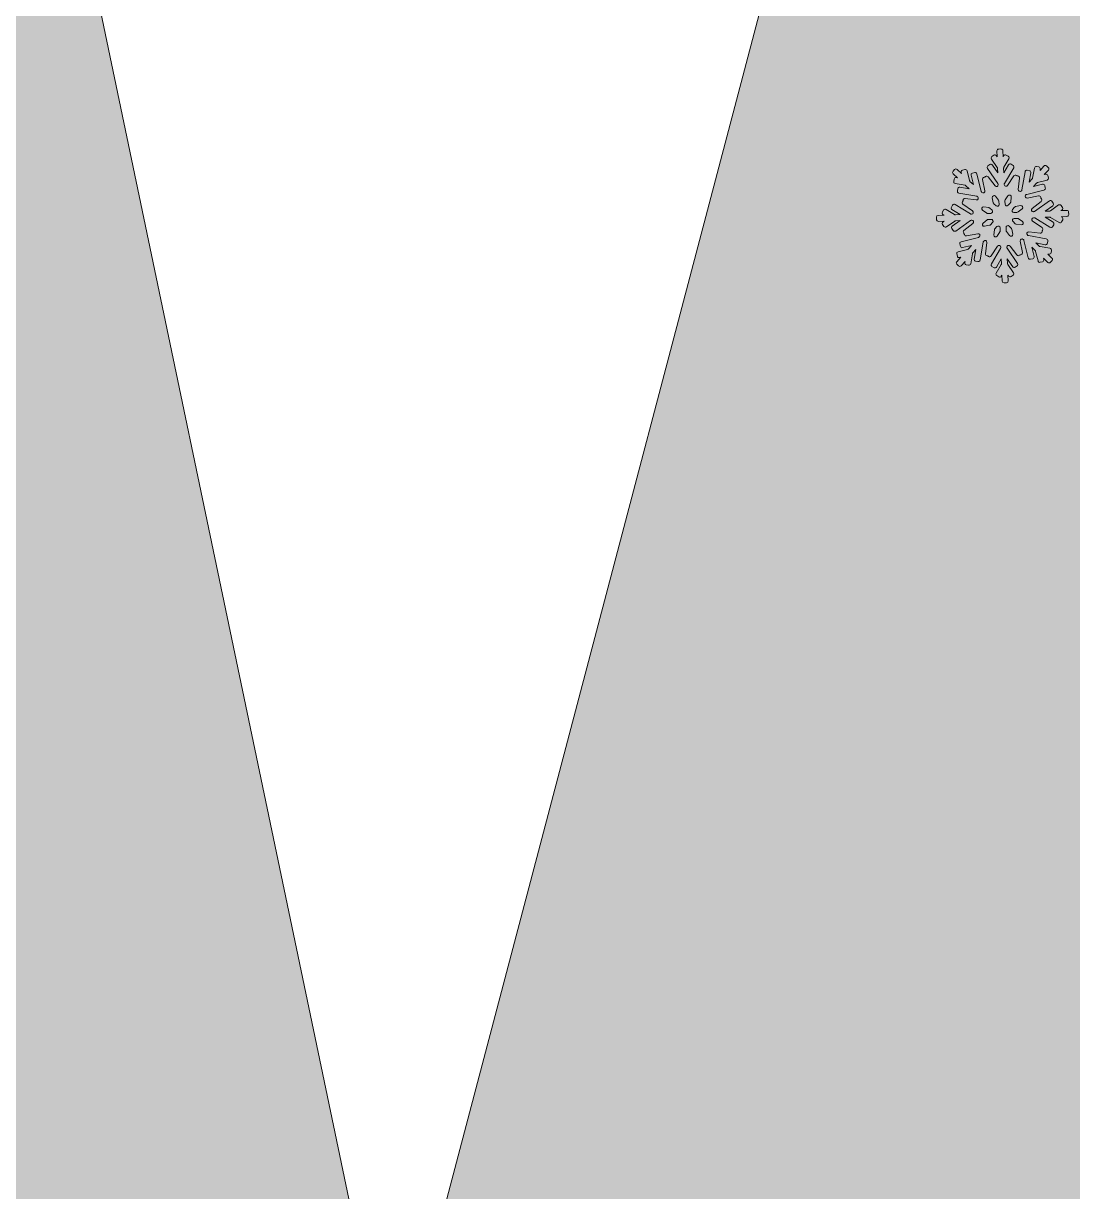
# Model space of a CAD drawing. Header units: millimetres. Extents: x -42 to 192, y -117 to -17.
# Drawn here: x 144.94 to 167.1, y -66.58 to -41.91 of the extents above; entities that cross this region are included whole.
import ezdxf

# ---------------------------------------------------------------- set-up
doc = ezdxf.new("R2010")
doc.units = ezdxf.units.MM
doc.header["$MEASUREMENT"] = 0
doc.layers.add('engraving', color=7, linetype='Continuous')
doc.layers.add('Layer 1', color=7, linetype='Continuous')

msp = doc.modelspace()

# ---------------------------------------------------------------- hatches: boundary and pattern name
at = {"layer": 'Layer 1'}
h = msp.add_hatch(color=2, dxfattribs=at)
h.dxf.hatch_style = 2
edge = h.paths.add_edge_path()
edge.add_spline(control_points=[(163.535, -30.121), (163.535, -30.121), (152.73, -71.11), (152.73, -71.11), (152.73, -71.11), (144.157, -30.121), (144.157, -30.121), (144.157, -30.121), (141.21, -30.121), (141.21, -30.121), (140.385, -29.082), (139.149, -28.383), (137.751, -28.276), (139.256, -27.161), (140.236, -25.378), (140.236, -23.361), (140.236, -19.98), (137.496, -17.24), (134.115, -17.24), (130.735, -17.24), (127.995, -19.98), (127.995, -23.361), (127.995, -25.378), (128.975, -27.161), (130.479, -28.276), (129.082, -28.383), (127.846, -29.082), (127.021, -30.121), (127.021, -30.121), (124.073, -30.121), (124.073, -30.121), (124.073, -30.121), (115.617, -71.11), (115.617, -71.11), (115.617, -71.11), (104.695, -30.121), (104.695, -30.121), (104.695, -30.121), (76.508, -30.121), (76.508, -30.121), (76.508, -30.121), (100.937, -115.27), (100.937, -115.27), (100.937, -115.27), (126.657, -115.27), (126.657, -115.27), (126.657, -115.27), (134.174, -87.788), (134.174, -87.788), (134.174, -87.788), (141.573, -115.27), (141.573, -115.27), (141.573, -115.27), (167.294, -115.27), (167.294, -115.27), (167.294, -115.27), (191.723, -30.121), (191.723, -30.121), (191.723, -30.121), (163.535, -30.121), (163.535, -30.121)], knot_values=[0, 0, 0, 0, 1, 1, 1, 2, 2, 2, 3, 3, 3, 4, 4, 4, 5, 5, 5, 6, 6, 6, 7, 7, 7, 8, 8, 8, 9, 9, 9, 10, 10, 10, 11, 11, 11, 12, 12, 12, 13, 13, 13, 14, 14, 14, 15, 15, 15, 16, 16, 16, 17, 17, 17, 18, 18, 18, 19, 19, 19, 20, 20, 20, 20], degree=3, periodic=1)
edge = h.paths.add_edge_path()
edge.add_spline(control_points=[(130.308, -23.361), (130.308, -21.261), (132.016, -19.553), (134.115, -19.553), (136.215, -19.553), (137.923, -21.261), (137.923, -23.361), (137.923, -25.46), (136.215, -27.168), (134.115, -27.168), (132.016, -27.168), (130.308, -25.46), (130.308, -23.361)], knot_values=[0, 0, 0, 0, 1, 1, 1, 2, 2, 2, 3, 3, 3, 4, 4, 4, 4], degree=3, periodic=1)

# ---------------------------------------------------------------- linework, layer by layer
at = {"layer": 'engraving', "lineweight": 0}
for points, knots in [([(167.019, -45.895), (167.018, -45.874), (167, -45.857), (166.979, -45.858), (166.979, -45.858), (166.857, -45.863), (166.857, -45.863), (166.857, -45.863), (166.879, -45.847), (166.879, -45.847), (166.897, -45.835), (166.901, -45.811), (166.889, -45.794), (166.889, -45.794), (166.86, -45.753), (166.86, -45.753), (166.848, -45.735), (166.824, -45.731), (166.807, -45.743), (166.807, -45.743), (166.634, -45.865), (166.634, -45.865), (166.628, -45.87), (166.62, -45.872), (166.613, -45.872), (166.613, -45.872), (166.52, -45.876), (166.52, -45.876), (166.52, -45.876), (166.684, -45.76), (166.684, -45.76), (166.701, -45.748), (166.706, -45.724), (166.694, -45.706), (166.694, -45.706), (166.665, -45.665), (166.665, -45.665), (166.653, -45.648), (166.629, -45.644), (166.612, -45.656), (166.612, -45.656), (166.296, -45.878), (166.296, -45.878), (166.29, -45.883), (166.283, -45.885), (166.276, -45.885), (166.276, -45.885), (166.274, -45.885), (166.274, -45.885), (166.237, -45.887), (166.22, -45.84), (166.249, -45.817), (166.249, -45.817), (166.438, -45.668), (166.438, -45.668), (166.454, -45.655), (166.457, -45.631), (166.444, -45.615), (166.444, -45.615), (166.438, -45.607), (166.438, -45.607), (166.435, -45.602), (166.432, -45.597), (166.431, -45.591), (166.431, -45.591), (166.429, -45.581), (166.429, -45.581), (166.425, -45.56), (166.405, -45.547), (166.384, -45.551), (166.384, -45.551), (166.145, -45.598), (166.145, -45.598), (166.109, -45.606), (166.085, -45.562), (166.11, -45.535), (166.11, -45.535), (166.113, -45.531), (166.113, -45.531), (166.119, -45.525), (166.125, -45.521), (166.133, -45.519), (166.133, -45.519), (166.498, -45.427), (166.498, -45.427), (166.519, -45.422), (166.531, -45.402), (166.526, -45.381), (166.526, -45.381), (166.514, -45.332), (166.514, -45.332), (166.509, -45.312), (166.488, -45.299), (166.468, -45.304), (166.468, -45.304), (166.276, -45.352), (166.276, -45.352), (166.276, -45.352), (166.342, -45.28), (166.342, -45.28), (166.347, -45.275), (166.354, -45.271), (166.361, -45.269), (166.361, -45.269), (166.562, -45.218), (166.562, -45.218), (166.582, -45.213), (166.595, -45.192), (166.59, -45.172), (166.59, -45.172), (166.578, -45.123), (166.578, -45.123), (166.572, -45.103), (166.552, -45.09), (166.531, -45.095), (166.531, -45.095), (166.505, -45.102), (166.505, -45.102), (166.505, -45.102), (166.591, -45.008), (166.591, -45.008), (166.605, -44.992), (166.604, -44.968), (166.589, -44.954), (166.589, -44.954), (166.552, -44.92), (166.552, -44.92), (166.537, -44.905), (166.512, -44.906), (166.498, -44.922), (166.498, -44.922), (166.416, -45.012), (166.416, -45.012), (166.416, -45.012), (166.42, -44.985), (166.42, -44.985), (166.424, -44.964), (166.41, -44.944), (166.389, -44.941), (166.389, -44.941), (166.341, -44.932), (166.341, -44.932), (166.32, -44.928), (166.3, -44.942), (166.296, -44.963), (166.296, -44.963), (166.259, -45.174), (166.259, -45.174), (166.258, -45.181), (166.255, -45.188), (166.25, -45.193), (166.25, -45.193), (166.187, -45.262), (166.187, -45.262), (166.187, -45.262), (166.222, -45.063), (166.222, -45.063), (166.225, -45.042), (166.211, -45.022), (166.191, -45.019), (166.191, -45.019), (166.142, -45.01), (166.142, -45.01), (166.121, -45.006), (166.101, -45.02), (166.098, -45.041), (166.098, -45.041), (166.031, -45.425), (166.031, -45.425), (166.029, -45.432), (166.026, -45.439), (166.021, -45.444), (166.021, -45.444), (166.021, -45.444), (166.021, -45.444), (165.996, -45.472), (165.95, -45.451), (165.955, -45.414), (165.955, -45.414), (165.984, -45.174), (165.984, -45.174), (165.986, -45.153), (165.971, -45.134), (165.951, -45.132), (165.951, -45.132), (165.941, -45.131), (165.941, -45.131), (165.935, -45.13), (165.93, -45.128), (165.925, -45.124), (165.925, -45.124), (165.917, -45.119), (165.917, -45.119), (165.899, -45.107), (165.875, -45.112), (165.864, -45.13), (165.864, -45.13), (165.73, -45.332), (165.73, -45.332), (165.709, -45.363), (165.661, -45.35), (165.659, -45.313), (165.659, -45.313), (165.659, -45.309), (165.659, -45.309), (165.659, -45.301), (165.661, -45.294), (165.664, -45.287), (165.664, -45.287), (165.859, -44.96), (165.859, -44.96), (165.869, -44.942), (165.864, -44.918), (165.846, -44.908), (165.846, -44.908), (165.803, -44.882), (165.803, -44.882), (165.785, -44.871), (165.761, -44.877), (165.75, -44.895), (165.75, -44.895), (165.649, -45.065), (165.649, -45.065), (165.649, -45.065), (165.645, -44.967), (165.645, -44.967), (165.645, -44.96), (165.647, -44.953), (165.651, -44.946), (165.651, -44.946), (165.757, -44.766), (165.757, -44.766), (165.768, -44.748), (165.762, -44.725), (165.744, -44.714), (165.744, -44.714), (165.702, -44.688), (165.702, -44.688), (165.684, -44.677), (165.66, -44.683), (165.649, -44.701), (165.649, -44.701), (165.635, -44.724), (165.635, -44.724), (165.635, -44.724), (165.63, -44.597), (165.63, -44.597), (165.629, -44.576), (165.612, -44.559), (165.59, -44.56), (165.59, -44.56), (165.541, -44.562), (165.541, -44.562), (165.52, -44.563), (165.503, -44.581), (165.504, -44.602), (165.504, -44.602), (165.509, -44.725), (165.509, -44.725), (165.509, -44.725), (165.494, -44.703), (165.494, -44.703), (165.482, -44.685), (165.458, -44.681), (165.441, -44.693), (165.441, -44.693), (165.4, -44.722), (165.4, -44.722), (165.383, -44.734), (165.379, -44.758), (165.391, -44.775), (165.391, -44.775), (165.512, -44.951), (165.512, -44.951), (165.517, -44.957), (165.519, -44.964), (165.519, -44.972), (165.519, -44.972), (165.523, -45.066), (165.523, -45.066), (165.523, -45.066), (165.409, -44.9), (165.409, -44.9), (165.397, -44.883), (165.372, -44.878), (165.355, -44.891), (165.355, -44.891), (165.315, -44.919), (165.315, -44.919), (165.297, -44.931), (165.293, -44.955), (165.305, -44.972), (165.305, -44.972), (165.526, -45.293), (165.526, -45.293), (165.53, -45.299), (165.533, -45.306), (165.533, -45.313), (165.533, -45.313), (165.533, -45.313), (165.533, -45.313), (165.535, -45.351), (165.487, -45.368), (165.464, -45.338), (165.464, -45.338), (165.319, -45.149), (165.319, -45.149), (165.306, -45.133), (165.282, -45.13), (165.265, -45.143), (165.265, -45.143), (165.258, -45.148), (165.258, -45.148), (165.253, -45.152), (165.247, -45.155), (165.241, -45.156), (165.241, -45.156), (165.232, -45.158), (165.232, -45.158), (165.212, -45.162), (165.198, -45.182), (165.202, -45.203), (165.202, -45.203), (165.25, -45.444), (165.25, -45.444), (165.257, -45.48), (165.213, -45.504), (165.186, -45.479), (165.186, -45.479), (165.183, -45.477), (165.183, -45.477), (165.178, -45.472), (165.174, -45.465), (165.172, -45.458), (165.172, -45.458), (165.081, -45.087), (165.081, -45.087), (165.076, -45.066), (165.055, -45.054), (165.034, -45.059), (165.034, -45.059), (164.986, -45.071), (164.986, -45.071), (164.966, -45.076), (164.953, -45.097), (164.958, -45.117), (164.958, -45.117), (165.006, -45.311), (165.006, -45.311), (165.006, -45.311), (164.935, -45.245), (164.935, -45.245), (164.93, -45.24), (164.926, -45.233), (164.924, -45.226), (164.924, -45.226), (164.874, -45.022), (164.874, -45.022), (164.869, -45.002), (164.848, -44.989), (164.827, -44.994), (164.827, -44.994), (164.779, -45.006), (164.779, -45.006), (164.759, -45.011), (164.747, -45.032), (164.752, -45.053), (164.752, -45.053), (164.758, -45.079), (164.758, -45.079), (164.758, -45.079), (164.666, -44.993), (164.666, -44.993), (164.65, -44.978), (164.626, -44.979), (164.611, -44.995), (164.611, -44.995), (164.578, -45.032), (164.578, -45.032), (164.564, -45.047), (164.565, -45.071), (164.58, -45.086), (164.58, -45.086), (164.67, -45.17), (164.67, -45.17), (164.67, -45.17), (164.644, -45.165), (164.644, -45.165), (164.623, -45.161), (164.603, -45.175), (164.599, -45.196), (164.599, -45.196), (164.591, -45.246), (164.591, -45.246), (164.587, -45.266), (164.601, -45.286), (164.622, -45.29), (164.622, -45.29), (164.83, -45.328), (164.83, -45.328), (164.837, -45.329), (164.844, -45.332), (164.849, -45.337), (164.849, -45.337), (164.918, -45.402), (164.918, -45.402), (164.918, -45.402), (164.721, -45.366), (164.721, -45.366), (164.7, -45.363), (164.68, -45.377), (164.677, -45.398), (164.677, -45.398), (164.668, -45.447), (164.668, -45.447), (164.664, -45.468), (164.678, -45.487), (164.699, -45.491), (164.699, -45.491), (165.078, -45.56), (165.078, -45.56), (165.085, -45.561), (165.092, -45.564), (165.098, -45.57), (165.098, -45.57), (165.099, -45.571), (165.099, -45.571), (165.127, -45.597), (165.105, -45.642), (165.068, -45.637), (165.068, -45.637), (164.832, -45.607), (164.832, -45.607), (164.811, -45.605), (164.792, -45.62), (164.789, -45.641), (164.789, -45.641), (164.788, -45.65), (164.788, -45.65), (164.787, -45.656), (164.785, -45.662), (164.782, -45.667), (164.782, -45.667), (164.777, -45.675), (164.777, -45.675), (164.765, -45.693), (164.77, -45.716), (164.787, -45.728), (164.787, -45.728), (164.99, -45.866), (164.99, -45.866), (165.021, -45.887), (165.007, -45.935), (164.97, -45.936), (164.97, -45.936), (164.966, -45.936), (164.966, -45.936), (164.958, -45.936), (164.951, -45.935), (164.944, -45.931), (164.944, -45.931), (164.621, -45.734), (164.621, -45.734), (164.602, -45.722), (164.579, -45.728), (164.568, -45.747), (164.568, -45.747), (164.542, -45.79), (164.542, -45.79), (164.532, -45.808), (164.537, -45.831), (164.555, -45.842), (164.555, -45.842), (164.725, -45.946), (164.725, -45.946), (164.725, -45.946), (164.628, -45.949), (164.628, -45.949), (164.621, -45.95), (164.613, -45.948), (164.607, -45.944), (164.607, -45.944), (164.43, -45.836), (164.43, -45.836), (164.411, -45.825), (164.388, -45.831), (164.377, -45.849), (164.377, -45.849), (164.351, -45.892), (164.351, -45.892), (164.341, -45.91), (164.346, -45.933), (164.364, -45.944), (164.364, -45.944), (164.388, -45.959), (164.388, -45.959), (164.388, -45.959), (164.262, -45.964), (164.262, -45.964), (164.241, -45.964), (164.224, -45.982), (164.225, -46.003), (164.225, -46.003), (164.227, -46.054), (164.227, -46.054), (164.228, -46.075), (164.246, -46.091), (164.267, -46.09), (164.267, -46.09), (164.389, -46.086), (164.389, -46.086), (164.389, -46.086), (164.367, -46.102), (164.367, -46.102), (164.349, -46.114), (164.345, -46.137), (164.357, -46.155), (164.357, -46.155), (164.386, -46.196), (164.386, -46.196), (164.398, -46.213), (164.422, -46.218), (164.439, -46.205), (164.439, -46.205), (164.612, -46.083), (164.612, -46.083), (164.618, -46.079), (164.626, -46.076), (164.633, -46.076), (164.633, -46.076), (164.726, -46.072), (164.726, -46.072), (164.726, -46.072), (164.562, -46.189), (164.562, -46.189), (164.545, -46.201), (164.54, -46.225), (164.552, -46.242), (164.552, -46.242), (164.581, -46.283), (164.581, -46.283), (164.593, -46.301), (164.617, -46.305), (164.634, -46.293), (164.634, -46.293), (164.949, -46.07), (164.949, -46.07), (164.956, -46.066), (164.963, -46.063), (164.97, -46.063), (164.97, -46.063), (164.972, -46.063), (164.972, -46.063), (165.009, -46.062), (165.026, -46.108), (164.997, -46.131), (164.997, -46.131), (164.808, -46.28), (164.808, -46.28), (164.792, -46.293), (164.789, -46.317), (164.802, -46.334), (164.802, -46.334), (164.808, -46.342), (164.808, -46.342), (164.811, -46.346), (164.814, -46.352), (164.815, -46.358), (164.815, -46.358), (164.817, -46.367), (164.817, -46.367), (164.821, -46.388), (164.841, -46.402), (164.862, -46.398), (164.862, -46.398), (165.1, -46.35), (165.1, -46.35), (165.137, -46.343), (165.161, -46.386), (165.136, -46.414), (165.136, -46.414), (165.132, -46.418), (165.132, -46.418), (165.127, -46.423), (165.121, -46.427), (165.113, -46.429), (165.113, -46.429), (164.747, -46.521), (164.747, -46.521), (164.727, -46.526), (164.714, -46.547), (164.72, -46.567), (164.72, -46.567), (164.732, -46.616), (164.732, -46.616), (164.737, -46.637), (164.758, -46.649), (164.778, -46.644), (164.778, -46.644), (164.97, -46.596), (164.97, -46.596), (164.97, -46.596), (164.904, -46.668), (164.904, -46.668), (164.899, -46.674), (164.892, -46.678), (164.885, -46.68), (164.885, -46.68), (164.684, -46.73), (164.684, -46.73), (164.664, -46.735), (164.651, -46.756), (164.656, -46.777), (164.656, -46.777), (164.668, -46.825), (164.668, -46.825), (164.673, -46.846), (164.694, -46.858), (164.715, -46.853), (164.715, -46.853), (164.741, -46.847), (164.741, -46.847), (164.741, -46.847), (164.655, -46.941), (164.655, -46.941), (164.641, -46.956), (164.642, -46.98), (164.657, -46.995), (164.657, -46.995), (164.694, -47.029), (164.694, -47.029), (164.709, -47.043), (164.734, -47.042), (164.748, -47.027), (164.748, -47.027), (164.83, -46.937), (164.83, -46.937), (164.83, -46.937), (164.826, -46.963), (164.826, -46.963), (164.822, -46.984), (164.836, -47.004), (164.857, -47.008), (164.857, -47.008), (164.905, -47.017), (164.905, -47.017), (164.926, -47.02), (164.946, -47.006), (164.95, -46.985), (164.95, -46.985), (164.987, -46.774), (164.987, -46.774), (164.988, -46.767), (164.991, -46.76), (164.996, -46.755), (164.996, -46.755), (165.059, -46.686), (165.059, -46.686), (165.059, -46.686), (165.024, -46.886), (165.024, -46.886), (165.021, -46.906), (165.034, -46.926), (165.055, -46.93), (165.055, -46.93), (165.104, -46.939), (165.104, -46.939), (165.125, -46.943), (165.145, -46.929), (165.148, -46.908), (165.148, -46.908), (165.215, -46.524), (165.215, -46.524), (165.216, -46.517), (165.22, -46.51), (165.225, -46.504), (165.225, -46.504), (165.225, -46.504), (165.225, -46.504), (165.25, -46.477), (165.296, -46.498), (165.291, -46.535), (165.291, -46.535), (165.262, -46.774), (165.262, -46.774), (165.259, -46.795), (165.274, -46.814), (165.295, -46.817), (165.295, -46.817), (165.304, -46.818), (165.304, -46.818), (165.31, -46.819), (165.316, -46.821), (165.321, -46.824), (165.321, -46.824), (165.329, -46.829), (165.329, -46.829), (165.346, -46.841), (165.371, -46.837), (165.382, -46.819), (165.382, -46.819), (165.516, -46.616), (165.516, -46.616), (165.537, -46.585), (165.585, -46.598), (165.587, -46.636), (165.587, -46.636), (165.587, -46.64), (165.587, -46.64), (165.587, -46.647), (165.585, -46.655), (165.581, -46.661), (165.581, -46.661), (165.387, -46.989), (165.387, -46.989), (165.376, -47.007), (165.382, -47.03), (165.4, -47.041), (165.4, -47.041), (165.443, -47.067), (165.443, -47.067), (165.461, -47.078), (165.485, -47.072), (165.496, -47.054), (165.496, -47.054), (165.597, -46.883), (165.597, -46.883), (165.597, -46.883), (165.601, -46.981), (165.601, -46.981), (165.601, -46.989), (165.599, -46.996), (165.595, -47.002), (165.595, -47.002), (165.489, -47.182), (165.489, -47.182), (165.478, -47.2), (165.484, -47.224), (165.502, -47.234), (165.502, -47.234), (165.544, -47.26), (165.544, -47.26), (165.562, -47.271), (165.586, -47.265), (165.597, -47.247), (165.597, -47.247), (165.61, -47.224), (165.61, -47.224), (165.61, -47.224), (165.616, -47.352), (165.616, -47.352), (165.616, -47.373), (165.634, -47.389), (165.655, -47.388), (165.655, -47.388), (165.705, -47.387), (165.705, -47.387), (165.726, -47.386), (165.742, -47.368), (165.742, -47.347), (165.742, -47.347), (165.737, -47.224), (165.737, -47.224), (165.737, -47.224), (165.752, -47.245), (165.752, -47.245), (165.764, -47.263), (165.788, -47.267), (165.805, -47.255), (165.805, -47.255), (165.846, -47.227), (165.846, -47.227), (165.863, -47.214), (165.867, -47.191), (165.855, -47.173), (165.855, -47.173), (165.733, -46.997), (165.733, -46.997), (165.729, -46.991), (165.727, -46.984), (165.727, -46.977), (165.727, -46.977), (165.723, -46.883), (165.723, -46.883), (165.723, -46.883), (165.837, -47.048), (165.837, -47.048), (165.849, -47.066), (165.873, -47.07), (165.891, -47.058), (165.891, -47.058), (165.931, -47.029), (165.931, -47.029), (165.949, -47.017), (165.953, -46.993), (165.941, -46.976), (165.941, -46.976), (165.72, -46.656), (165.72, -46.656), (165.715, -46.65), (165.713, -46.643), (165.713, -46.636), (165.713, -46.636), (165.713, -46.635), (165.713, -46.635), (165.711, -46.598), (165.759, -46.58), (165.781, -46.61), (165.781, -46.61), (165.927, -46.799), (165.927, -46.799), (165.94, -46.816), (165.964, -46.819), (165.981, -46.806), (165.981, -46.806), (165.988, -46.8), (165.988, -46.8), (165.993, -46.796), (165.999, -46.794), (166.005, -46.793), (166.005, -46.793), (166.014, -46.791), (166.014, -46.791), (166.034, -46.787), (166.048, -46.767), (166.044, -46.746), (166.044, -46.746), (165.996, -46.505), (165.996, -46.505), (165.989, -46.468), (166.033, -46.444), (166.06, -46.469), (166.06, -46.469), (166.062, -46.472), (166.062, -46.472), (166.068, -46.477), (166.072, -46.483), (166.073, -46.49), (166.073, -46.49), (166.165, -46.862), (166.165, -46.862), (166.17, -46.882), (166.191, -46.895), (166.212, -46.89), (166.212, -46.89), (166.26, -46.878), (166.26, -46.878), (166.28, -46.872), (166.293, -46.852), (166.288, -46.831), (166.288, -46.831), (166.24, -46.637), (166.24, -46.637), (166.24, -46.637), (166.311, -46.704), (166.311, -46.704), (166.316, -46.709), (166.32, -46.715), (166.322, -46.723), (166.322, -46.723), (166.372, -46.926), (166.372, -46.926), (166.377, -46.947), (166.398, -46.959), (166.419, -46.954), (166.419, -46.954), (166.466, -46.942), (166.466, -46.942), (166.487, -46.937), (166.499, -46.916), (166.494, -46.896), (166.494, -46.896), (166.488, -46.869), (166.488, -46.869), (166.488, -46.869), (166.58, -46.956), (166.58, -46.956), (166.596, -46.97), (166.62, -46.969), (166.635, -46.953), (166.635, -46.953), (166.668, -46.917), (166.668, -46.917), (166.682, -46.901), (166.681, -46.877), (166.666, -46.863), (166.666, -46.863), (166.576, -46.779), (166.576, -46.779), (166.576, -46.779), (166.602, -46.783), (166.602, -46.783), (166.623, -46.787), (166.643, -46.773), (166.647, -46.752), (166.647, -46.752), (166.655, -46.703), (166.655, -46.703), (166.659, -46.682), (166.645, -46.662), (166.624, -46.658), (166.624, -46.658), (166.416, -46.621), (166.416, -46.621), (166.409, -46.619), (166.402, -46.616), (166.396, -46.611), (166.396, -46.611), (166.328, -46.546), (166.328, -46.546), (166.328, -46.546), (166.525, -46.582), (166.525, -46.582), (166.546, -46.586), (166.566, -46.572), (166.569, -46.551), (166.569, -46.551), (166.578, -46.502), (166.578, -46.502), (166.581, -46.481), (166.568, -46.461), (166.547, -46.457), (166.547, -46.457), (166.168, -46.389), (166.168, -46.389), (166.16, -46.387), (166.154, -46.384), (166.148, -46.379), (166.148, -46.379), (166.147, -46.377), (166.147, -46.377), (166.119, -46.352), (166.141, -46.306), (166.178, -46.311), (166.178, -46.311), (166.414, -46.341), (166.414, -46.341), (166.435, -46.344), (166.454, -46.329), (166.457, -46.308), (166.457, -46.308), (166.458, -46.298), (166.458, -46.298), (166.459, -46.292), (166.461, -46.287), (166.464, -46.282), (166.464, -46.282), (166.469, -46.273), (166.469, -46.273), (166.481, -46.256), (166.476, -46.232), (166.459, -46.22), (166.459, -46.22), (166.255, -46.083), (166.255, -46.083), (166.225, -46.062), (166.238, -46.014), (166.276, -46.012), (166.276, -46.012), (166.28, -46.012), (166.28, -46.012), (166.288, -46.012), (166.295, -46.014), (166.302, -46.018), (166.302, -46.018), (166.625, -46.215), (166.625, -46.215), (166.643, -46.226), (166.667, -46.22), (166.678, -46.202), (166.678, -46.202), (166.704, -46.159), (166.704, -46.159), (166.714, -46.141), (166.709, -46.117), (166.691, -46.107), (166.691, -46.107), (166.521, -46.003), (166.521, -46.003), (166.521, -46.003), (166.617, -45.999), (166.617, -45.999), (166.625, -45.999), (166.632, -46.001), (166.639, -46.005), (166.639, -46.005), (166.816, -46.113), (166.816, -46.113), (166.834, -46.124), (166.858, -46.118), (166.869, -46.1), (166.869, -46.1), (166.895, -46.057), (166.895, -46.057), (166.905, -46.039), (166.899, -46.015), (166.881, -46.004), (166.881, -46.004), (166.858, -45.99), (166.858, -45.99), (166.858, -45.99), (166.984, -45.985), (166.984, -45.985), (167.005, -45.984), (167.022, -45.966), (167.021, -45.945), (167.021, -45.945), (167.019, -45.895), (167.019, -45.895)], [0, 0, 0, 0, 1, 1, 1, 2, 2, 2, 3, 3, 3, 4, 4, 4, 5, 5, 5, 6, 6, 6, 7, 7, 7, 8, 8, 8, 9, 9, 9, 10, 10, 10, 11, 11, 11, 12, 12, 12, 13, 13, 13, 14, 14, 14, 15, 15, 15, 16, 16, 16, 17, 17, 17, 18, 18, 18, 19, 19, 19, 20, 20, 20, 21, 21, 21, 22, 22, 22, 23, 23, 23, 24, 24, 24, 25, 25, 25, 26, 26, 26, 27, 27, 27, 28, 28, 28, 29, 29, 29, 30, 30, 30, 31, 31, 31, 32, 32, 32, 33, 33, 33, 34, 34, 34, 35, 35, 35, 36, 36, 36, 37, 37, 37, 38, 38, 38, 39, 39, 39, 40, 40, 40, 41, 41, 41, 42, 42, 42, 43, 43, 43, 44, 44, 44, 45, 45, 45, 46, 46, 46, 47, 47, 47, 48, 48, 48, 49, 49, 49, 50, 50, 50, 51, 51, 51, 52, 52, 52, 53, 53, 53, 54, 54, 54, 55, 55, 55, 56, 56, 56, 57, 57, 57, 58, 58, 58, 59, 59, 59, 60, 60, 60, 61, 61, 61, 62, 62, 62, 63, 63, 63, 64, 64, 64, 65, 65, 65, 66, 66, 66, 67, 67, 67, 68, 68, 68, 69, 69, 69, 70, 70, 70, 71, 71, 71, 72, 72, 72, 73, 73, 73, 74, 74, 74, 75, 75, 75, 76, 76, 76, 77, 77, 77, 78, 78, 78, 79, 79, 79, 80, 80, 80, 81, 81, 81, 82, 82, 82, 83, 83, 83, 84, 84, 84, 85, 85, 85, 86, 86, 86, 87, 87, 87, 88, 88, 88, 89, 89, 89, 90, 90, 90, 91, 91, 91, 92, 92, 92, 93, 93, 93, 94, 94, 94, 95, 95, 95, 96, 96, 96, 97, 97, 97, 98, 98, 98, 99, 99, 99, 100, 100, 100, 101, 101, 101, 102, 102, 102, 103, 103, 103, 104, 104, 104, 105, 105, 105, 106, 106, 106, 107, 107, 107, 108, 108, 108, 109, 109, 109, 110, 110, 110, 111, 111, 111, 112, 112, 112, 113, 113, 113, 114, 114, 114, 115, 115, 115, 116, 116, 116, 117, 117, 117, 118, 118, 118, 119, 119, 119, 120, 120, 120, 121, 121, 121, 122, 122, 122, 123, 123, 123, 124, 124, 124, 125, 125, 125, 126, 126, 126, 127, 127, 127, 128, 128, 128, 129, 129, 129, 130, 130, 130, 131, 131, 131, 132, 132, 132, 133, 133, 133, 134, 134, 134, 135, 135, 135, 136, 136, 136, 137, 137, 137, 138, 138, 138, 139, 139, 139, 140, 140, 140, 141, 141, 141, 142, 142, 142, 143, 143, 143, 144, 144, 144, 145, 145, 145, 146, 146, 146, 147, 147, 147, 148, 148, 148, 149, 149, 149, 150, 150, 150, 151, 151, 151, 152, 152, 152, 153, 153, 153, 154, 154, 154, 155, 155, 155, 156, 156, 156, 157, 157, 157, 158, 158, 158, 159, 159, 159, 160, 160, 160, 161, 161, 161, 162, 162, 162, 163, 163, 163, 164, 164, 164, 165, 165, 165, 166, 166, 166, 167, 167, 167, 168, 168, 168, 169, 169, 169, 170, 170, 170, 171, 171, 171, 172, 172, 172, 173, 173, 173, 174, 174, 174, 175, 175, 175, 176, 176, 176, 177, 177, 177, 178, 178, 178, 179, 179, 179, 180, 180, 180, 181, 181, 181, 182, 182, 182, 183, 183, 183, 184, 184, 184, 185, 185, 185, 186, 186, 186, 187, 187, 187, 188, 188, 188, 189, 189, 189, 190, 190, 190, 191, 191, 191, 192, 192, 192, 193, 193, 193, 194, 194, 194, 195, 195, 195, 196, 196, 196, 197, 197, 197, 198, 198, 198, 199, 199, 199, 200, 200, 200, 201, 201, 201, 202, 202, 202, 203, 203, 203, 204, 204, 204, 205, 205, 205, 206, 206, 206, 207, 207, 207, 208, 208, 208, 209, 209, 209, 210, 210, 210, 211, 211, 211, 212, 212, 212, 213, 213, 213, 214, 214, 214, 215, 215, 215, 216, 216, 216, 217, 217, 217, 218, 218, 218, 219, 219, 219, 220, 220, 220, 221, 221, 221, 222, 222, 222, 223, 223, 223, 224, 224, 224, 225, 225, 225, 226, 226, 226, 227, 227, 227, 228, 228, 228, 229, 229, 229, 230, 230, 230, 231, 231, 231, 232, 232, 232, 233, 233, 233, 234, 234, 234, 235, 235, 235, 236, 236, 236, 237, 237, 237, 238, 238, 238, 239, 239, 239, 240, 240, 240, 241, 241, 241, 242, 242, 242, 243, 243, 243, 244, 244, 244, 245, 245, 245, 246, 246, 246, 247, 247, 247, 248, 248, 248, 249, 249, 249, 250, 250, 250, 251, 251, 251, 252, 252, 252, 253, 253, 253, 254, 254, 254, 255, 255, 255, 256, 256, 256, 257, 257, 257, 258, 258, 258, 259, 259, 259, 260, 260, 260, 261, 261, 261, 262, 262, 262, 263, 263, 263, 264, 264, 264, 265, 265, 265, 266, 266, 266, 267, 267, 267, 268, 268, 268, 269, 269, 269, 270, 270, 270, 271, 271, 271, 272, 272, 272, 273, 273, 273, 274, 274, 274, 275, 275, 275, 276, 276, 276, 277, 277, 277, 278, 278, 278, 279, 279, 279, 280, 280, 280, 281, 281, 281, 282, 282, 282, 283, 283, 283, 284, 284, 284, 285, 285, 285, 286, 286, 286, 287, 287, 287, 288, 288, 288, 289, 289, 289, 290, 290, 290, 291, 291, 291, 292, 292, 292, 293, 293, 293, 294, 294, 294, 295, 295, 295, 296, 296, 296, 297, 297, 297, 298, 298, 298, 299, 299, 299, 300, 300, 300, 301, 301, 301, 302, 302, 302, 303, 303, 303, 304, 304, 304, 305, 305, 305, 306, 306, 306, 307, 307, 307, 308, 308, 308, 309, 309, 309, 310, 310, 310, 311, 311, 311, 312, 312, 312, 313, 313, 313, 314, 314, 314, 315, 315, 315, 316, 316, 316, 317, 317, 317, 318, 318, 318, 319, 319, 319, 320, 320, 320, 321, 321, 321, 322, 322, 322, 323, 323, 323, 324, 324, 324, 325, 325, 325, 326, 326, 326, 327, 327, 327, 328, 328, 328, 329, 329, 329, 330, 330, 330, 331, 331, 331, 332, 332, 332, 333, 333, 333, 334, 334, 334, 335, 335, 335, 336, 336, 336, 336]), ([(165.475, -45.559), (165.475, -45.559), (165.539, -45.643), (165.539, -45.643), (165.544, -45.649), (165.547, -45.657), (165.547, -45.665), (165.547, -45.665), (165.55, -45.73), (165.55, -45.73), (165.551, -45.764), (165.51, -45.783), (165.485, -45.759), (165.485, -45.759), (165.439, -45.716), (165.439, -45.716), (165.433, -45.71), (165.429, -45.703), (165.428, -45.695), (165.428, -45.695), (165.407, -45.59), (165.407, -45.59), (165.399, -45.55), (165.45, -45.527), (165.475, -45.559)], [0, 0, 0, 0, 1, 1, 1, 2, 2, 2, 3, 3, 3, 4, 4, 4, 5, 5, 5, 6, 6, 6, 7, 7, 7, 8, 8, 8, 8]), ([(165.676, -45.725), (165.676, -45.725), (165.673, -45.66), (165.673, -45.66), (165.673, -45.652), (165.675, -45.644), (165.68, -45.637), (165.68, -45.637), (165.738, -45.549), (165.738, -45.549), (165.76, -45.515), (165.813, -45.534), (165.808, -45.575), (165.808, -45.575), (165.795, -45.681), (165.795, -45.681), (165.794, -45.689), (165.791, -45.696), (165.786, -45.702), (165.786, -45.702), (165.743, -45.749), (165.743, -45.749), (165.719, -45.775), (165.677, -45.759), (165.676, -45.725)], [0, 0, 0, 0, 1, 1, 1, 2, 2, 2, 3, 3, 3, 4, 4, 4, 5, 5, 5, 6, 6, 6, 7, 7, 7, 8, 8, 8, 8]), ([(165.29, -45.916), (165.29, -45.916), (165.2, -45.855), (165.2, -45.855), (165.167, -45.832), (165.186, -45.78), (165.226, -45.785), (165.226, -45.785), (165.332, -45.799), (165.332, -45.799), (165.34, -45.8), (165.348, -45.803), (165.353, -45.809), (165.353, -45.809), (165.402, -45.854), (165.402, -45.854), (165.427, -45.877), (165.411, -45.919), (165.377, -45.92), (165.377, -45.92), (165.313, -45.923), (165.313, -45.923), (165.305, -45.923), (165.297, -45.921), (165.29, -45.916)], [0, 0, 0, 0, 1, 1, 1, 2, 2, 2, 3, 3, 3, 4, 4, 4, 5, 5, 5, 6, 6, 6, 7, 7, 7, 8, 8, 8, 8]), ([(165.834, -45.837), (165.834, -45.837), (165.878, -45.789), (165.878, -45.789), (165.883, -45.783), (165.891, -45.779), (165.899, -45.777), (165.899, -45.777), (166.004, -45.756), (166.004, -45.756), (166.044, -45.748), (166.067, -45.799), (166.035, -45.824), (166.035, -45.824), (165.95, -45.891), (165.95, -45.891), (165.944, -45.896), (165.936, -45.899), (165.928, -45.899), (165.928, -45.899), (165.863, -45.901), (165.863, -45.901), (165.829, -45.903), (165.811, -45.862), (165.834, -45.837)], [0, 0, 0, 0, 1, 1, 1, 2, 2, 2, 3, 3, 3, 4, 4, 4, 5, 5, 5, 6, 6, 6, 7, 7, 7, 8, 8, 8, 8]), ([(165.412, -46.111), (165.412, -46.111), (165.368, -46.16), (165.368, -46.16), (165.362, -46.166), (165.355, -46.17), (165.347, -46.171), (165.347, -46.171), (165.242, -46.193), (165.242, -46.193), (165.202, -46.2), (165.179, -46.15), (165.21, -46.125), (165.21, -46.125), (165.296, -46.058), (165.296, -46.058), (165.302, -46.053), (165.31, -46.05), (165.318, -46.05), (165.318, -46.05), (165.382, -46.047), (165.382, -46.047), (165.416, -46.046), (165.435, -46.086), (165.412, -46.111)], [0, 0, 0, 0, 1, 1, 1, 2, 2, 2, 3, 3, 3, 4, 4, 4, 5, 5, 5, 6, 6, 6, 7, 7, 7, 8, 8, 8, 8]), ([(165.956, -46.032), (165.956, -46.032), (166.046, -46.093), (166.046, -46.093), (166.079, -46.116), (166.06, -46.168), (166.019, -46.163), (166.019, -46.163), (165.914, -46.15), (165.914, -46.15), (165.906, -46.149), (165.898, -46.145), (165.892, -46.14), (165.892, -46.14), (165.844, -46.095), (165.844, -46.095), (165.819, -46.071), (165.835, -46.03), (165.869, -46.028), (165.869, -46.028), (165.933, -46.026), (165.933, -46.026), (165.941, -46.025), (165.949, -46.028), (165.956, -46.032)], [0, 0, 0, 0, 1, 1, 1, 2, 2, 2, 3, 3, 3, 4, 4, 4, 5, 5, 5, 6, 6, 6, 7, 7, 7, 8, 8, 8, 8]), ([(165.57, -46.224), (165.57, -46.224), (165.573, -46.288), (165.573, -46.288), (165.573, -46.296), (165.571, -46.304), (165.566, -46.311), (165.566, -46.311), (165.508, -46.4), (165.508, -46.4), (165.485, -46.433), (165.433, -46.414), (165.438, -46.374), (165.438, -46.374), (165.451, -46.267), (165.451, -46.267), (165.452, -46.26), (165.455, -46.252), (165.46, -46.246), (165.46, -46.246), (165.503, -46.199), (165.503, -46.199), (165.526, -46.174), (165.569, -46.189), (165.57, -46.224)], [0, 0, 0, 0, 1, 1, 1, 2, 2, 2, 3, 3, 3, 4, 4, 4, 5, 5, 5, 6, 6, 6, 7, 7, 7, 8, 8, 8, 8]), ([(165.771, -46.389), (165.771, -46.389), (165.706, -46.306), (165.706, -46.306), (165.702, -46.299), (165.699, -46.292), (165.699, -46.284), (165.699, -46.284), (165.696, -46.219), (165.696, -46.219), (165.695, -46.185), (165.735, -46.166), (165.76, -46.189), (165.76, -46.189), (165.807, -46.233), (165.807, -46.233), (165.813, -46.238), (165.817, -46.245), (165.818, -46.253), (165.818, -46.253), (165.839, -46.358), (165.839, -46.358), (165.847, -46.398), (165.796, -46.421), (165.771, -46.389)], [0, 0, 0, 0, 1, 1, 1, 2, 2, 2, 3, 3, 3, 4, 4, 4, 5, 5, 5, 6, 6, 6, 7, 7, 7, 8, 8, 8, 8])]:
    msp.add_open_spline(points, degree=3, knots=knots, dxfattribs=at)
at = {"layer": 'Layer 1', "lineweight": 0}
msp.add_open_spline([(163.535, -30.121), (163.535, -30.121), (152.73, -71.11), (152.73, -71.11), (152.73, -71.11), (144.157, -30.121), (144.157, -30.121), (144.157, -30.121), (141.21, -30.121), (141.21, -30.121), (140.385, -29.082), (139.149, -28.383), (137.751, -28.276), (139.256, -27.161), (140.236, -25.378), (140.236, -23.361), (140.236, -19.98), (137.496, -17.24), (134.115, -17.24), (130.735, -17.24), (127.995, -19.98), (127.995, -23.361), (127.995, -25.378), (128.975, -27.161), (130.479, -28.276), (129.082, -28.383), (127.846, -29.082), (127.021, -30.121), (127.021, -30.121), (124.073, -30.121), (124.073, -30.121), (124.073, -30.121), (115.617, -71.11), (115.617, -71.11), (115.617, -71.11), (104.695, -30.121), (104.695, -30.121), (104.695, -30.121), (76.508, -30.121), (76.508, -30.121), (76.508, -30.121), (100.937, -115.27), (100.937, -115.27), (100.937, -115.27), (126.657, -115.27), (126.657, -115.27), (126.657, -115.27), (134.174, -87.788), (134.174, -87.788), (134.174, -87.788), (141.573, -115.27), (141.573, -115.27), (141.573, -115.27), (167.294, -115.27), (167.294, -115.27), (167.294, -115.27), (191.723, -30.121), (191.723, -30.121), (191.723, -30.121), (163.535, -30.121), (163.535, -30.121)], degree=3, knots=[0, 0, 0, 0, 1, 1, 1, 2, 2, 2, 3, 3, 3, 4, 4, 4, 5, 5, 5, 6, 6, 6, 7, 7, 7, 8, 8, 8, 9, 9, 9, 10, 10, 10, 11, 11, 11, 12, 12, 12, 13, 13, 13, 14, 14, 14, 15, 15, 15, 16, 16, 16, 17, 17, 17, 18, 18, 18, 19, 19, 19, 20, 20, 20, 20], dxfattribs=at)

doc.saveas('drawing.dxf')
